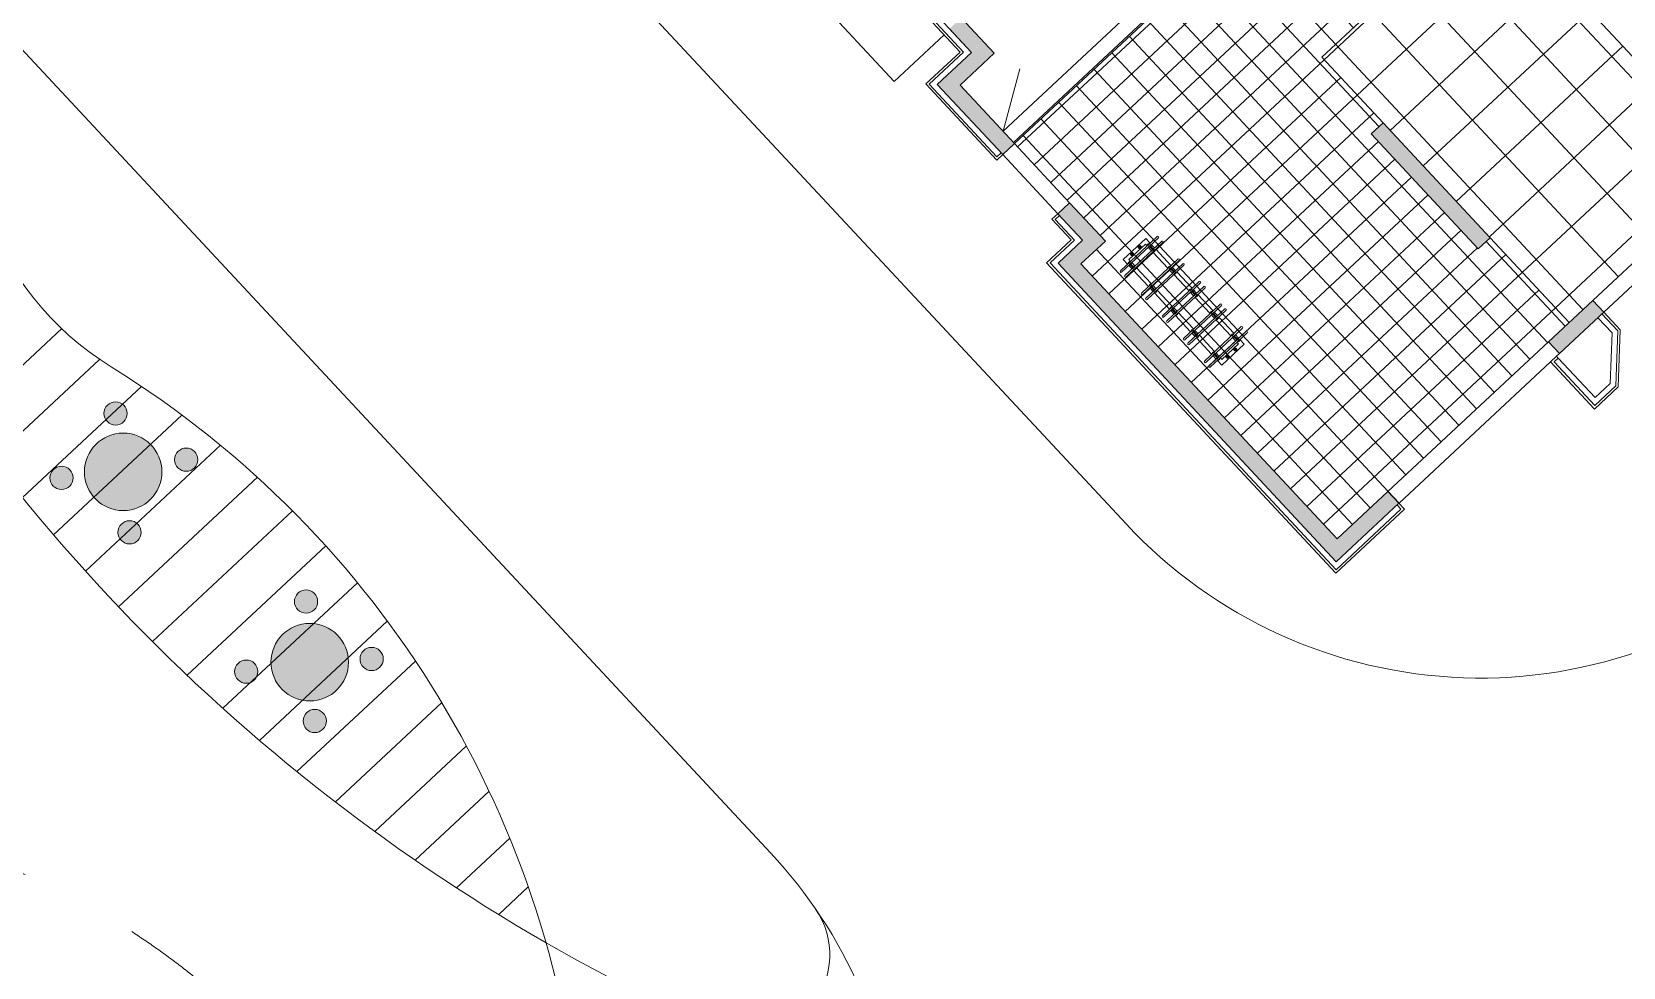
# Model space of a CAD drawing. Header units: millimetres. Extents: x -71377 to 516042, y -145869 to 441446.
# Drawn here: x 150855 to 170572, y 115846 to 127428 of the extents above; entities that cross this region are included whole.
import ezdxf

# ---------------------------------------------------------------- set-up
doc = ezdxf.new("R2010")
doc.units = ezdxf.units.MM
doc.header["$LTSCALE"] = 1000
doc.linetypes.add('_점선_M_', pattern=[3, 1.5, -1.5])
doc.linetypes.add('_점선_S_', pattern=[1.6, 0.8, -0.8])
for name, color, linetype, lineweight in [('04', 4, 'Continuous', 5), ('06', 6, 'Continuous', 5), ('09_HID', 9, '_점선_M_', 5), ('253', 253, 'Continuous', 5), ('A-ele-8', 8, 'Continuous', 5), ('A-fnsh', 5, 'Continuous', 5), ('A-hat', 251, 'Continuous', 5), ('A-insu', 251, 'Continuous', 5), ('A_bwall', 3, 'Continuous', 5), ('A_cwall', 2, 'Continuous', 5), ('A_fnsh', 5, 'Continuous', 5), ('A_fnsh-4', 4, 'Continuous', 5), ('AA_오픈', 8, '_점선_S_', 5), ('조경라인_dwg', 8, 'Continuous', 5), ('패밀리로 가져오기', 8, 'Continuous', 5)]:
    doc.layers.add(name, color=color, linetype=linetype, lineweight=lineweight)

# ---------------------------------------------------------------- blocks, each defined once
blk = doc.blocks.new('자전거보관소_2D - 자전거보관소_dwg-3619136-지반층 배치도')
at = {"layer": '패밀리로 가져오기'}
for p, q in [((1167, 2016), (543, 2016)), ((1167, 1993), (543, 1993)), ((665, 1993), (665, 1934)), ((684, 1994), (684, 1934)), ((696, 1994), (696, 1934)), ((715, 1993), (715, 1934)), ((995, 1993), (995, 1934)), ((1014, 1994), (1014, 1934)), ((1026, 1994), (1026, 1934)), ((1045, 1993), (1045, 1934)), ((1167, 1934), (543, 1934)), ((1167, 1911), (543, 1911)), ((665, 1911), (665, 1634)), ((715, 1911), (715, 1634)), ((995, 1911), (995, 1634)), ((1045, 1911), (1045, 1634)), ((1167, 1634), (543, 1634)), ((1167, 1611), (543, 1611)), ((665, 1611), (665, 1552)), ((684, 1612), (684, 1552)), ((696, 1612), (696, 1552)), ((715, 1611), (715, 1552)), ((995, 1611), (995, 1552)), ((1014, 1612), (1014, 1552)), ((1026, 1612), (1026, 1552)), ((1045, 1611), (1045, 1552)), ((1167, 1552), (543, 1552)), ((1167, 1529), (543, 1529)), ((665, 1529), (665, 1252)), ((715, 1529), (715, 1252)), ((995, 1529), (995, 1252)), ((1045, 1529), (1045, 1252)), ((1167, 1252), (543, 1252)), ((1167, 1229), (543, 1229)), ((665, 1229), (665, 1170)), ((684, 1230), (684, 1170)), ((696, 1230), (696, 1170)), ((715, 1229), (715, 1170)), ((995, 1229), (995, 1170)), ((1014, 1230), (1014, 1170)), ((1026, 1230), (1026, 1170)), ((1045, 1229), (1045, 1170)), ((1167, 1170), (543, 1170)), ((1167, 1147), (543, 1147)), ((665, 1147), (665, 870)), ((715, 1147), (715, 870)), ((995, 1147), (995, 870)), ((1045, 1147), (1045, 870)), ((1167, 870), (543, 870)), ((1167, 847), (543, 847)), ((665, 847), (665, 788)), ((684, 848), (684, 788)), ((696, 848), (696, 788)), ((715, 847), (715, 788)), ((995, 847), (995, 788)), ((1014, 848), (1014, 788)), ((1026, 848), (1026, 788)), ((1045, 847), (1045, 788)), ((1167, 788), (543, 788)), ((1167, 765), (543, 765)), ((665, 765), (665, 488)), ((715, 765), (715, 488)), ((995, 765), (995, 488)), ((1045, 765), (1045, 488)), ((1167, 488), (543, 488)), ((1167, 465), (543, 465)), ((1167, 406), (543, 406)), ((665, 465), (665, 406)), ((684, 465), (684, 406)), ((696, 465), (696, 406)), ((715, 465), (715, 406)), ((995, 465), (995, 406)), ((1014, 465), (1014, 406)), ((1026, 465), (1026, 406)), ((1045, 465), (1045, 406)), ((1167, 384), (543, 384))]:
    blk.add_line(p, q, dxfattribs=at)
at = {"layer": '패밀리로 가져오기', "flags": 128}
for points in [[(1045, 2016), (1045, 2094), (665, 2094), (665, 2016)], [(995, 2016), (995, 2044), (715, 2044), (715, 2016)], [(665, 384), (665, 305), (1045, 305), (1045, 384)], [(715, 384), (715, 355), (995, 355), (995, 384)]]:
    blk.add_lwpolyline(points, dxfattribs=at)
for points in [[(798, 2050), (782, 2050), (772, 2060), (772, 2076), (782, 2087), (798, 2087), (808, 2076), (808, 2060)], [(928, 2050), (912, 2050), (902, 2060), (902, 2076), (912, 2087), (928, 2087), (938, 2076), (938, 2060)], [(798, 348), (782, 348), (772, 338), (772, 322), (782, 311), (798, 311), (808, 322), (808, 338)], [(928, 348), (912, 348), (902, 338), (902, 322), (912, 311), (928, 311), (938, 322), (938, 338)]]:
    blk.add_lwpolyline(points, close=True, dxfattribs=at)
at = {"layer": '패밀리로 가져오기'}
for centre in [(790, 2068), (920, 2068), (790, 330), (920, 330)]:
    blk.add_circle(centre, 8, dxfattribs=at)
for centre, radius, start, end in [((543, 2005), 11.2, 90, 270), ((690, 2005), 21.1, 31.8156, 148.1844), ((690, 2005), 21.2, 211.8156, 252.5282), ((690, 2005), 11.1, 90, 270), ((690, 2005), 11.1, 270, 90), ((690, 2005), 21.2, 287.4718, 328.1844), ((1020, 2004), 21.1, 31.8156, 148.1844), ((1020, 2004), 21.1, 211.8156, 252.5282), ((1020, 2005), 11.1, 90, 270), ((1020, 2005), 11.1, 270, 90), ((1020, 2004), 21.1, 287.4718, 328.1844), ((1167, 2005), 11.2, 270, 90), ((543, 1923), 11.2, 90, 270), ((690, 1923), 21.1, 107.4718, 148.1844), ((690, 1923), 21.2, 211.8156, 328.1844), ((690, 1923), 11.2, 90, 270), ((690, 1923), 11.2, 270, 90), ((690, 1923), 21.1, 31.8156, 72.5282), ((1020, 1923), 21.1, 107.4718, 148.1844), ((1020, 1923), 21.2, 211.8156, 270), ((1020, 1923), 11.2, 90, 270), ((1020, 1923), 11.2, 270, 90), ((1020, 1923), 21.1, 270, 328.1844), ((1020, 1923), 21.1, 31.8156, 72.5282), ((1167, 1923), 11.2, 270, 90), ((543, 1623), 11.2, 90, 270), ((690, 1623), 21.2, 31.8156, 148.1844), ((690, 1623), 21.2, 211.8156, 252.5282), ((690, 1623), 11.1, 90, 270), ((690, 1623), 11.1, 270, 90), ((690, 1623), 21.2, 287.4718, 328.1844), ((1020, 1622), 21.2, 31.8156, 148.1844), ((1020, 1622), 21.1, 211.8156, 252.5282), ((1020, 1623), 11.1, 90, 270), ((1020, 1623), 11.1, 270, 90), ((1020, 1622), 21.2, 287.4718, 328.1844), ((1167, 1623), 11.2, 270, 90), ((543, 1541), 11.2, 90, 270), ((690, 1541), 21.1, 107.4718, 148.1844), ((690, 1541), 21.2, 211.8156, 328.1844), ((690, 1541), 11.2, 90, 270), ((690, 1541), 11.2, 270, 90), ((690, 1541), 21.1, 31.8156, 72.5282), ((1020, 1541), 21.1, 107.4718, 148.1844), ((1020, 1541), 21.2, 211.8156, 270), ((1020, 1541), 11.2, 90, 270), ((1020, 1541), 11.2, 270, 90), ((1020, 1541), 21.1, 270, 328.1844), ((1020, 1541), 21.1, 31.8156, 72.5282), ((1167, 1541), 11.2, 270, 90), ((543, 1241), 11.2, 90, 270), ((690, 1241), 21.2, 31.8156, 148.1844), ((690, 1241), 21.1, 211.8156, 252.5282), ((690, 1241), 11.2, 90, 270), ((690, 1241), 11.2, 270, 90), ((690, 1241), 21.1, 287.4718, 328.1844), ((1020, 1241), 21.2, 31.8156, 148.1844), ((1020, 1241), 21.1, 211.8156, 252.5282), ((1020, 1241), 11.2, 90, 270), ((1020, 1241), 11.2, 270, 90), ((1020, 1241), 21.2, 287.4718, 328.1844), ((1167, 1241), 11.2, 270, 90), ((543, 1159), 11.2, 90, 270), ((690, 1159), 21.1, 107.4718, 148.1844), ((690, 1159), 21.1, 211.8156, 270), ((690, 1159), 11.1, 90, 270), ((690, 1159), 11.1, 270, 90), ((690, 1159), 21.1, 270, 328.1844), ((690, 1159), 21.2, 31.8156, 72.5282), ((1020, 1159), 21.2, 107.4718, 148.1844), ((1020, 1159), 21.1, 211.8156, 270), ((1020, 1159), 11.2, 90, 270), ((1020, 1159), 11.2, 270, 90), ((1020, 1159), 21.1, 270, 328.1844), ((1020, 1159), 21.1, 31.8156, 72.5282), ((1167, 1159), 11.2, 270, 90), ((543, 859), 11.2, 90, 270), ((690, 859), 21.2, 31.8156, 148.1844), ((690, 859), 21.1, 211.8156, 252.5282), ((690, 777), 21.2, 107.4718, 148.1844), ((690, 859), 11.1, 90, 270), ((690, 859), 11.1, 270, 90), ((690, 859), 21.2, 287.4718, 328.1844), ((690, 777), 21.1, 31.8156, 72.5282), ((1020, 859), 21.2, 31.8156, 148.1844), ((1020, 859), 21.2, 211.8156, 252.5282), ((1020, 777), 21.1, 107.4718, 148.1844), ((1020, 859), 11.2, 90, 270), ((1020, 859), 11.2, 270, 90), ((1020, 859), 21.2, 287.4718, 328.1844), ((1020, 777), 21.2, 31.8156, 72.5282), ((1167, 859), 11.2, 270, 90), ((543, 777), 11.2, 90, 270), ((690, 777), 21.1, 211.8156, 270), ((690, 777), 11.1, 90, 270), ((690, 777), 11.1, 270, 90), ((690, 777), 21.2, 270, 328.1844), ((1020, 777), 21.2, 211.8156, 270), ((1020, 777), 11.2, 90, 270), ((1020, 777), 11.2, 270, 90), ((1020, 777), 21.2, 270, 328.1844), ((1167, 777), 11.2, 270, 90), ((543, 477), 11.2, 90, 270), ((543, 395), 11.2, 90, 270), ((690, 477), 21.2, 31.8156, 148.1844), ((690, 477), 21.1, 211.8156, 252.5282), ((690, 395), 21.2, 107.4718, 148.1844), ((690, 477), 11.1, 90, 270), ((690, 395), 11.1, 90, 270), ((690, 477), 11.1, 270, 90), ((690, 395), 11.1, 270, 90), ((690, 477), 21.1, 287.4718, 328.1844), ((690, 395), 21.2, 31.8156, 72.5282), ((1020, 477), 21.1, 31.8156, 148.1844), ((1020, 477), 21.2, 211.8156, 252.5282), ((1020, 395), 21.2, 107.4718, 148.1844), ((1020, 477), 11.2, 90, 270), ((1020, 395), 11.2, 90, 270), ((1020, 477), 11.2, 270, 90), ((1020, 395), 11.2, 270, 90), ((1020, 477), 21.1, 287.4718, 328.1844), ((1020, 395), 21.1, 31.8156, 72.5282), ((1167, 477), 11.2, 270, 90), ((1167, 395), 11.2, 270, 90), ((690, 395), 21.1, 211.8156, 270), ((690, 395), 21.1, 270, 328.1844), ((1020, 395), 21.2, 211.8156, 270), ((1020, 395), 21.1, 270, 328.1844)]:
    blk.add_arc(centre, radius, start, end, dxfattribs=at)
blk = doc.blocks.new('자전거보관소_2D - 자전거보관소_2D-3619196-지반층 배치도')
blk.add_blockref('자전거보관소_2D - 자전거보관소_dwg-3619136-지반층 배치도', (-665, -305))
blk = doc.blocks.new('조경라인_dwg_XREF-조경라인$0$테이블-7862187-지반층 배치도')
at = {"layer": '04'}
for points in [[(-149, 882), (-221, 863), (-251, 840), (-288, 775), (-288, 701), (-251, 636), (-186, 599), (-112, 599), (-47, 636), (-10, 701), (-5, 738), (-24, 810), (-47, 840), (-112, 877)], [(-75, 474), (-148, 457), (-218, 428), (-334, 344), (-339, 339), (-388, 282), (-428, 218), (-457, 148), (-474, 75), (-477, -44), (-474, -75), (-457, -148), (-428, -218), (-388, -282), (-339, -339), (-264, -399), (-218, -428), (-148, -457), (-75, -474), (0, -480), (75, -474), (148, -457), (218, -428), (282, -388), (339, -339), (388, -282), (428, -218), (457, -148), (474, -75), (476, 46), (474, 75), (457, 148), (428, 218), (388, 282), (339, 339), (282, 388), (218, 428), (148, 457), (75, 474), (0, 480)], [(0, 320), (-62, 314), (-122, 296), (-178, 266), (-226, 226), (-266, 178), (-309, 78), (-314, 62), (-317, -29), (-314, -62), (-289, -135), (-266, -178), (-226, -226), (-178, -266), (-122, -296), (-62, -314), (0, -320), (62, -314), (122, -296), (178, -266), (226, -226), (266, -178), (296, -122), (314, -62), (317, 31), (314, 62), (296, 122), (266, 178), (226, 226), (178, 266), (122, 296), (62, 314)], [(754, 290), (682, 271), (630, 218), (615, 184), (615, 109), (653, 45), (717, 7), (792, 7), (856, 45), (893, 109), (893, 184), (856, 248), (826, 271)], [(-763, -80), (-801, -84), (-865, -122), (-902, -186), (-902, -261), (-865, -325), (-801, -363), (-763, -368), (-691, -348), (-639, -296), (-624, -261), (-624, -186), (-662, -122), (-726, -84)], [(162, -568), (90, -587), (60, -610), (23, -675), (23, -749), (60, -814), (125, -851), (162, -856), (234, -836), (264, -814), (301, -749), (306, -712), (287, -640), (234, -587)]]:
    blk.add_hatch(color=256, dxfattribs=at).paths.add_polyline_path(points)
for centre, radius in [((-149, 738), 144), ((0, 0), 480), ((754, 146), 144), ((-763, -224), 144), ((162, -712), 144)]:
    blk.add_circle(centre, radius, dxfattribs=at)
blk = doc.blocks.new('조경라인_dwg_XREF-조경라인$0$테이블-V113-지반층 배치도')
at = {"layer": '04'}
for points in [[(-112, 599), (-47, 636), (-10, 701), (-5, 738), (-24, 810), (-47, 840), (-112, 877), (-149, 882), (-221, 863), (-251, 840), (-288, 775), (-288, 701), (-251, 636), (-186, 599), (-149, 594)], [(75, -474), (148, -457), (218, -428), (282, -388), (339, -339), (388, -282), (428, -218), (457, -148), (474, -75), (480, 0), (474, 75), (457, 148), (407, 252), (388, 282), (339, 339), (282, 388), (218, 428), (148, 457), (75, 474), (0, 480), (-75, 474), (-148, 457), (-218, 428), (-282, 388), (-339, 339), (-388, 282), (-428, 218), (-461, 131), (-474, 75), (-480, 0), (-474, -75), (-457, -148), (-428, -218), (-388, -282), (-339, -339), (-282, -388), (-218, -428), (-148, -457), (-75, -474), (0, -480)], [(62, -314), (122, -296), (178, -266), (226, -226), (266, -178), (296, -122), (314, -62), (320, 0), (314, 62), (296, 122), (266, 178), (226, 226), (178, 266), (122, 296), (62, 314), (0, 320), (-62, 314), (-122, 296), (-178, 266), (-226, 226), (-278, 156), (-296, 122), (-314, 62), (-320, 0), (-314, -62), (-296, -122), (-266, -178), (-226, -226), (-178, -266), (-122, -296), (-62, -314), (0, -320)], [(792, 7), (856, 45), (893, 109), (893, 184), (856, 248), (826, 271), (754, 290), (682, 271), (630, 218), (615, 184), (615, 109), (653, 45), (717, 7), (754, 2)], [(-763, -368), (-691, -348), (-639, -296), (-624, -261), (-624, -186), (-662, -122), (-726, -84), (-801, -84), (-865, -122), (-902, -186), (-902, -261), (-865, -325), (-801, -363)], [(162, -856), (234, -836), (264, -814), (301, -749), (306, -712), (287, -640), (234, -587), (162, -568), (90, -587), (60, -610), (23, -675), (23, -749), (60, -814), (125, -851)]]:
    blk.add_hatch(color=256, dxfattribs=at).paths.add_polyline_path(points)
for centre, radius in [((-149, 738), 144), ((0, 0), 480), ((754, 146), 144), ((-763, -224), 144), ((162, -712), 144)]:
    blk.add_circle(centre, radius, dxfattribs=at)
blk = doc.blocks.new('조경라인_dwg-6847807-지반층 배치도')
at = {"layer": '06'}
blk.add_line((160008, 117262), (146711, 131521), dxfattribs=at)
at = {"layer": '06', "flags": 128}
blk.add_lwpolyline([(164414, 121334), (154034, 132465), (154072, 133891), (146811, 141678)], dxfattribs=at)
at = {"layer": '06'}
for centre, radius, start, end in [((153842, 126508), 3800, 161.2169, 238.185), ((168879, 136441), 23400, 210.3432, 244.4212), ((145302, 112742), 12400, 4.3287, 58.185), ((168802, 125426), 6000, 223, 313), ((155620, 113170), 6000, 4.2811, 43), ((159742, 115999), 1000, 247.7716, 34.4661)]:
    blk.add_arc(centre, radius, start, end, dxfattribs=at)
at = {"layer": '09_HID'}
for centre, radius, start, end in [((158271, 117481), 8836, 150.3967, 248.0212), ((147134, 108609), 9139, 10.124, 169.1392), ((186291, 81927), 36075, 98.7165, 119.7003)]:
    blk.add_arc(centre, radius, start, end, dxfattribs=at)
at = {"layer": '253'}
for p, q in [((151225, 123754), (150002, 122613)), ((151692, 123369), (150364, 122131)), ((152215, 123036), (150739, 121660)), ((152715, 122682), (151124, 121199)), ((153193, 122308), (151521, 120748)), ((153649, 121912), (151929, 120309)), ((154083, 121497), (152348, 119879)), ((154496, 121062), (152779, 119460)), ((154888, 120607), (153221, 119052)), ((155259, 120132), (153674, 118654)), ((155608, 119637), (154139, 118267)), ((155935, 119122), (154615, 117891)), ((156239, 118585), (155103, 117526)), ((156520, 118026), (155603, 117172)), ((156776, 117445), (156115, 116829)), ((157006, 116839), (156639, 116497))]:
    blk.add_line(p, q, dxfattribs=at)
for name, p, rotation in [('조경라인_dwg_XREF-조경라인$0$테이블-7862187-지반층 배치도', (151987, 121979), 174.6122992827916), ('조경라인_dwg_XREF-조경라인$0$테이블-V113-지반층 배치도', (154298, 119622), 352.0584997914081)]:
    blk.add_blockref(name, p, dxfattribs=dict(rotation=rotation))

msp = doc.modelspace()

# ---------------------------------------------------------------- hatches: boundary and pattern name
at = {"layer": 'A-hat'}
h = msp.add_hatch(dxfattribs=at)
h.set_pattern_fill('FP_29', color=256, scale=1000, style=0, pattern_type=2)
h.set_pattern_definition([(133, (170429.56, 127123.3), (-438.81, -409.2), []), (223, (170429.56, 127123.3), (409.2, -438.81), [])])
h.paths.add_polyline_path([(169901.7, 123829.7), (171964.1, 125752.9), (170259.1, 127581.3), (172029, 129231.8), (170916.8, 130409.7), (168737.4, 128377.4), (168485, 128648), (166839.5, 127113.5), (169647.3, 124102.5)])
h.paths.add_polyline_path([(169778.5, 128609.9), (169573.9, 128829.3), (170012.7, 129238.5), (170217.3, 129019.1), (169795.2, 128625.4)])
h.paths.add_polyline_path([(170453.8, 129308), (170249.2, 129527.4), (170907.4, 130141.2), (171112, 129921.8), (170468.6, 129321.8)])
h = msp.add_hatch(dxfattribs=at)
h.set_pattern_fill('FP_30', color=256, scale=1000, style=0, pattern_type=2)
h.set_pattern_definition([(133, (166539.48, 125136.5), (-219.406, -204.6), []), (223, (166539.48, 125136.5), (204.6, -219.406), [])])
h.paths.add_polyline_path([(167027.5, 121149.4), (169901.7, 123829.7), (168923, 124879.2), (168776.7, 124742.8), (167450.2, 126165.3), (167594.2, 126304.1), (166839.5, 127113.5), (167362.4, 127601.1), (166124.6, 128928.5), (163031, 126043.7), (164156.3, 124836.9), (163852.7, 124553.9), (167017.6, 121160)])
for points in [[(162497.3, 127173.1), (162643.6, 127309.5), (162370.8, 127602.1), (162224.5, 127465.7)], [(162355.8, 126767.7), (162780, 127163.3), (162643.6, 127309.5), (162222.1, 126911)], [(162884.7, 125907.3), (163031, 126043.7), (162219.4, 126914), (162073.1, 126777.6), (162743.9, 126058.3)], [(168776.7, 124742.8), (168923, 124879.2), (167596.5, 126301.7), (167450.2, 126165.3), (167899.1, 125684)], [(163873.6, 124846.8), (164019.9, 124983.2), (163713, 125312.3), (163566.7, 125175.9), (163641.4, 125095.8)], [(163706.5, 124417.5), (164156.3, 124836.9), (164019.9, 124983.2), (163570.1, 124563.8), (163641.4, 124487.3)], [(166881.2, 121013), (167027.5, 121149.4), (163852.7, 124553.9), (163706.5, 124417.5), (165981.3, 121978)], [(169645.7, 123591), (169782.1, 123444.7), (170330.6, 123956.2), (170194.2, 124102.5)], [(167017.6, 120866.8), (167792.8, 121589.7), (167656.4, 121736), (166881.2, 121013)]]:
    msp.add_hatch(color=256, dxfattribs=at).paths.add_polyline_path(points)

# ---------------------------------------------------------------- linework, layer by layer
at = {"layer": 'A-ele-8'}
msp.add_line((171964.1, 125752.9), (170259.1, 127581.3), dxfattribs=at)
at = {"layer": 'A-fnsh'}
for p, q in [((146877.2, 142538), (161540.2, 126813.9)), ((166124.6, 128928.5), (163031, 126043.7)), ((166839.5, 127113.5), (167362.4, 127601.1)), ((162158.2, 127390.2), (161540.2, 126813.9)), ((167596.5, 126301.7), (166839.5, 127113.5)), ((163031, 126043.7), (163713, 125312.3)), ((162884.7, 125907.3), (163566.7, 125175.9)), ((170194.2, 124102.5), (171379, 125207.3)), ((170330.6, 123956.2), (171515.4, 125061.1)), ((168923, 124879.2), (169901.7, 123829.7)), ((169645.7, 123591), (167656.4, 121736)), ((169745.5, 123410.6), (169782.1, 123444.7)), ((167794.5, 121591.3), (169672.4, 123342.4)), ((167658.1, 121737.5), (167794.5, 121591.3))]:
    msp.add_line(p, q, dxfattribs=at)
at = {"layer": 'A-insu'}
for p, q in [((162497.3, 127173.1), (161665.3, 128065.4)), ((163570.1, 124563.8), (163873.6, 124846.8)), ((170308.7, 123935.8), (170257.5, 123888)), ((170257.5, 123888), (170433.8, 123698.9)), ((170433.8, 123698.9), (170412, 123075)), ((170222.9, 122898.7), (169766, 123388.7)), ((170412, 123075), (170222.9, 122898.7))]:
    msp.add_line(p, q, dxfattribs=at)
at = {"layer": 'A_bwall'}
for p, q in [((165981.4, 129082.1), (162887.7, 126197.2)), ((163017.3, 126058.3), (166111, 128943.1))]:
    msp.add_line(p, q, dxfattribs=at)
at = {"layer": 'A_cwall'}
for p, q in [((162780, 127163.3), (162370.8, 127602.1)), ((162224.5, 127465.7), (162497.3, 127173.1)), ((162497.3, 127173.1), (162073.1, 126777.6)), ((162355.8, 126767.7), (162780, 127163.3)), ((162073.1, 126777.6), (162884.7, 125907.3)), ((163031, 126043.7), (162355.8, 126767.7)), ((167596.5, 126301.7), (167450.2, 126165.3)), ((168923, 124879.2), (167596.5, 126301.7)), ((162884.7, 125907.3), (163031, 126043.7)), ((167450.2, 126165.3), (168776.7, 124742.8)), ((163713, 125312.3), (163566.7, 125175.9)), ((164156.3, 124836.9), (163713, 125312.3)), ((163566.7, 125175.9), (163873.6, 124846.8)), ((163873.6, 124846.8), (163570.1, 124563.8)), ((163852.7, 124553.9), (164156.3, 124836.9)), ((168776.7, 124742.8), (168923, 124879.2)), ((163570.1, 124563.8), (167017.6, 120866.8)), ((167027.5, 121149.4), (163852.7, 124553.9)), ((170194.2, 124102.5), (169645.7, 123591)), ((170330.6, 123956.2), (170194.2, 124102.5)), ((169782.1, 123444.7), (170330.6, 123956.2)), ((169645.7, 123591), (169782.1, 123444.7)), ((167656.4, 121736), (167027.5, 121149.4)), ((167792.8, 121589.7), (167656.4, 121736)), ((167017.6, 120866.8), (167792.8, 121589.7))]:
    msp.add_line(p, q, dxfattribs=at)
at = {"layer": 'A_fnsh'}
for q in [(166124.6, 128928.5), (163031, 126043.7)]:
    msp.add_line((163031, 126043.7), q, dxfattribs=at)
at = {"layer": 'A_fnsh-4'}
for p, q in [((161036.3, 128593.2), (162356, 127178.1)), ((161078.7, 128591.8), (162398.4, 127176.6)), ((162356, 127178.1), (161931.8, 126782.5)), ((162398.4, 127176.6), (161974.2, 126781)), ((161931.8, 126782.5), (162811.6, 125839.1)), ((161974.2, 126781), (162813, 125881.5)), ((162811.6, 125839.1), (162884.7, 125907.3)), ((162813, 125881.5), (162864.2, 125929.2)), ((163566.7, 125175.9), (163493.6, 125107.7)), ((163493.6, 125107.7), (163732.3, 124851.7)), ((163587.2, 125154), (163536, 125106.2)), ((163536, 125106.2), (163774.7, 124850.3)), ((163732.3, 124851.7), (163428.7, 124568.7)), ((163774.7, 124850.3), (163471.1, 124567.2)), ((163428.7, 124568.7), (167012.6, 120725.4)), ((163471.1, 124567.2), (167014.1, 120767.8)), ((170504.8, 123725.5), (170308.7, 123935.8)), ((170535.2, 123736.8), (170330.6, 123956.2)), ((170481, 123043.6), (170504.8, 123725.5)), ((170510.5, 123030.1), (170535.2, 123736.8)), ((169745.5, 123410.6), (169672.4, 123342.4)), ((169672.4, 123342.4), (170218, 122757.3)), ((169766, 123388.7), (169714.8, 123341)), ((169714.8, 123341), (170219.5, 122799.8)), ((169766, 123388.7), (169745.5, 123410.6)), ((170219.5, 122799.8), (170481, 123043.6)), ((170218, 122757.3), (170510.5, 123030.1)), ((167012.6, 120725.4), (167861, 121516.6)), ((167014.1, 120767.8), (167818.6, 121518)), ((167818.6, 121518), (167770.9, 121569.2)), ((167861, 121516.6), (167792.8, 121589.7))]:
    msp.add_line(p, q, dxfattribs=at)
at = {"layer": 'AA_오픈'}
msp.add_line((162887.7, 126197.2), (164217.5, 131149.6), dxfattribs=at)

# ---------------------------------------------------------------- block references
at = {"layer": '조경라인_dwg', "rotation": 8.537736462515947e-07}
msp.add_blockref('조경라인_dwg-6847807-지반층 배치도', (0, 0), dxfattribs=at)
at = {"layer": '패밀리로 가져오기', "rotation": 223.0000012484762}
msp.add_blockref('자전거보관소_2D - 자전거보관소_2D-3619196-지반층 배치도', (164655.5, 124868.8), dxfattribs=at)

doc.saveas('drawing.dxf')
